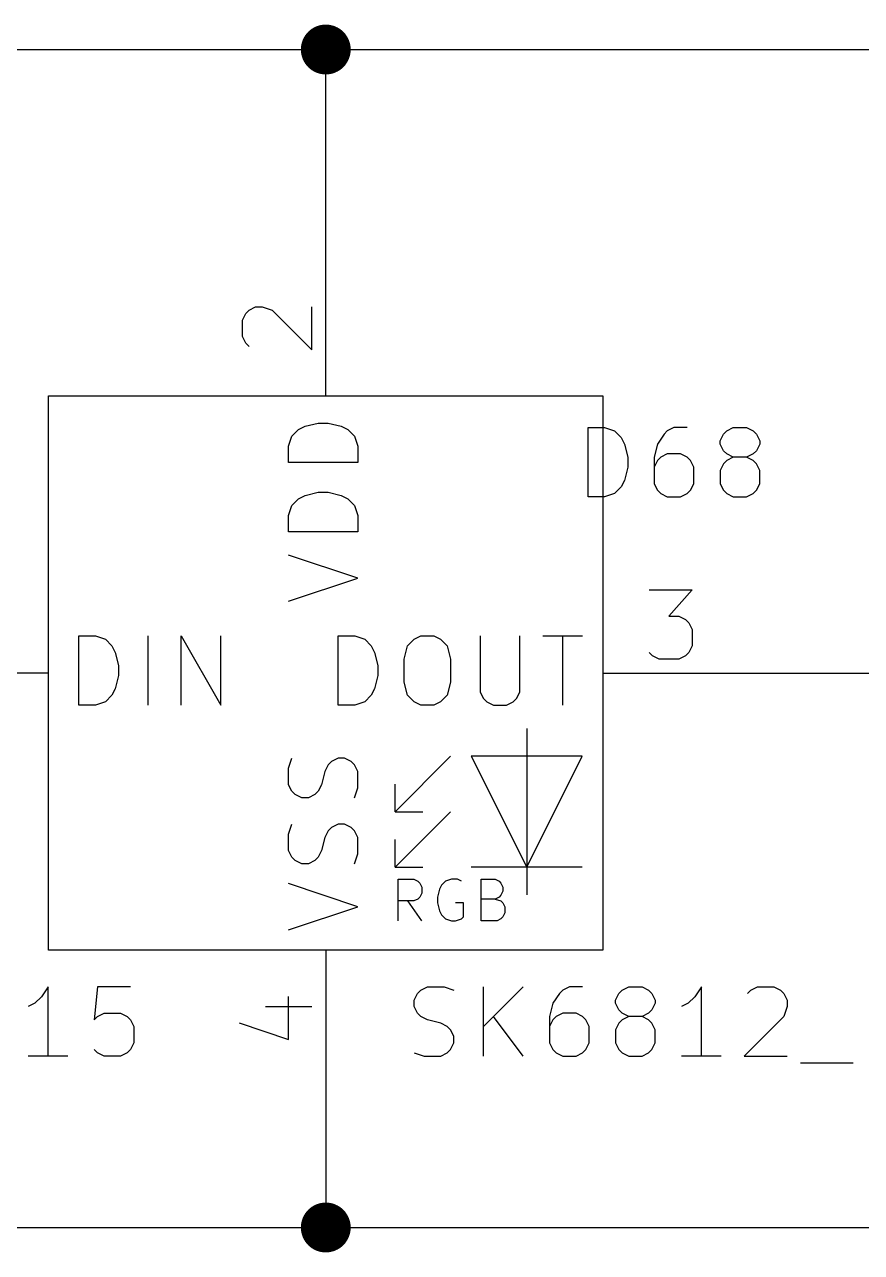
# Model space of a CAD drawing. Extents: x 0.4 to 11.3, y -7.9 to -0.4.
# Drawn here: x 6.733 to 7.337, y -2.468 to -1.582 of the extents above; entities that cross this region are included whole.
import ezdxf

# ---------------------------------------------------------------- set-up
doc = ezdxf.new("R2010")
doc.units = 0
doc.header["$MEASUREMENT"] = 0
for name, color, linetype in [('CYAN2', 4, 'CONTINUOUS'), ('GREEN3', 91, 'CONTINUOUS'), ('LYELLOW', 51, 'CONTINUOUS'), ('RED2', 1, 'CONTINUOUS'), ('RED3', 11, 'CONTINUOUS')]:
    doc.layers.add(name, color=color, linetype=linetype)

msp = doc.modelspace()

# ---------------------------------------------------------------- linework, layer by layer
at = {"layer": 'CYAN2', "linetype": 'CONTINUOUS'}
for p, q in [((6.92551, -1.87905), (6.93028, -1.87428)), ((6.92551, -1.87905), (6.93028, -1.87428)), ((6.93028, -1.87428), (6.93504, -1.8719)), ((6.93028, -1.87428), (6.93504, -1.8719)), ((6.93504, -1.8719), (6.94456, -1.86952)), ((6.93504, -1.8719), (6.94456, -1.86952)), ((6.94456, -1.86952), (6.9517, -1.86952)), ((6.94456, -1.86952), (6.9517, -1.86952)), ((6.9517, -1.86952), (6.96122, -1.8719)), ((6.9517, -1.86952), (6.96122, -1.8719)), ((6.96122, -1.8719), (6.96599, -1.87428)), ((6.96122, -1.8719), (6.96599, -1.87428)), ((6.96599, -1.87428), (6.97075, -1.87905)), ((6.96599, -1.87428), (6.97075, -1.87905)), ((7.13928, -1.9228), (7.13928, -1.8728)), ((7.13928, -1.8728), (7.15119, -1.8728)), ((7.13928, -1.9228), (7.13928, -1.8728)), ((7.13928, -1.8728), (7.15119, -1.8728)), ((7.15119, -1.8728), (7.15833, -1.87519)), ((7.15119, -1.8728), (7.15833, -1.87519)), ((7.15833, -1.87519), (7.16309, -1.87995)), ((7.15833, -1.87519), (7.16309, -1.87995)), ((7.19405, -1.87757), (7.18928, -1.88471)), ((7.19405, -1.87757), (7.18928, -1.88471)), ((7.19643, -1.87519), (7.19405, -1.87757)), ((7.19643, -1.87519), (7.19405, -1.87757)), ((7.20119, -1.8728), (7.19643, -1.87519)), ((7.20119, -1.8728), (7.19643, -1.87519)), ((7.21071, -1.8728), (7.20119, -1.8728)), ((7.21071, -1.8728), (7.20119, -1.8728)), ((7.23452, -1.88233), (7.2369, -1.87757)), ((7.23452, -1.88233), (7.2369, -1.87757)), ((7.2369, -1.87757), (7.23928, -1.87519)), ((7.2369, -1.87757), (7.23928, -1.87519)), ((7.23928, -1.87519), (7.24405, -1.8728)), ((7.23928, -1.87519), (7.24405, -1.8728)), ((7.24405, -1.8728), (7.25357, -1.8728)), ((7.24405, -1.8728), (7.25357, -1.8728)), ((7.25357, -1.8728), (7.25833, -1.87519)), ((7.25357, -1.8728), (7.25833, -1.87519)), ((7.25833, -1.87519), (7.26071, -1.87757)), ((7.25833, -1.87519), (7.26071, -1.87757)), ((7.26071, -1.87757), (7.26309, -1.88233)), ((7.26071, -1.87757), (7.26309, -1.88233)), ((6.92313, -1.88619), (6.92551, -1.87905)), ((6.92313, -1.88619), (6.92551, -1.87905)), ((6.92313, -1.89809), (6.92313, -1.88619)), ((6.92313, -1.89809), (6.92313, -1.88619)), ((6.97075, -1.87905), (6.97313, -1.88619)), ((6.97075, -1.87905), (6.97313, -1.88619)), ((6.97313, -1.88619), (6.97313, -1.89809)), ((6.97313, -1.88619), (6.97313, -1.89809)), ((7.16309, -1.87995), (7.16548, -1.88471)), ((7.16309, -1.87995), (7.16548, -1.88471)), ((7.16548, -1.88471), (7.16785, -1.89423)), ((7.16548, -1.88471), (7.16785, -1.89423)), ((7.18928, -1.88471), (7.18691, -1.89423)), ((7.18928, -1.88471), (7.18691, -1.89423)), ((7.23452, -1.88471), (7.23452, -1.88233)), ((7.23452, -1.88471), (7.23452, -1.88233)), ((7.2369, -1.88947), (7.23452, -1.88471)), ((7.2369, -1.88947), (7.23452, -1.88471)), ((7.26309, -1.88471), (7.26071, -1.88947)), ((7.26309, -1.88471), (7.26071, -1.88947)), ((7.26309, -1.88233), (7.26309, -1.88471)), ((7.26309, -1.88233), (7.26309, -1.88471)), ((7.16785, -1.89423), (7.16785, -1.90137)), ((7.16785, -1.89423), (7.16785, -1.90137)), ((7.18691, -1.89423), (7.18691, -1.91328)), ((7.18691, -1.89423), (7.18691, -1.91328)), ((7.19167, -1.89423), (7.18928, -1.89661)), ((7.19167, -1.89423), (7.18928, -1.89661)), ((7.19643, -1.89185), (7.19167, -1.89423)), ((7.19643, -1.89185), (7.19167, -1.89423)), ((7.20595, -1.89185), (7.19643, -1.89185)), ((7.20595, -1.89185), (7.19643, -1.89185)), ((7.21071, -1.89423), (7.20595, -1.89185)), ((7.21071, -1.89423), (7.20595, -1.89185)), ((7.21309, -1.89661), (7.21071, -1.89423)), ((7.21309, -1.89661), (7.21071, -1.89423)), ((7.23928, -1.89185), (7.2369, -1.88947)), ((7.23928, -1.89185), (7.2369, -1.88947)), ((7.24405, -1.89423), (7.23928, -1.89185)), ((7.24405, -1.89423), (7.23928, -1.89185)), ((7.24405, -1.89423), (7.23928, -1.89661)), ((7.24405, -1.89423), (7.23928, -1.89661)), ((7.25357, -1.89423), (7.24405, -1.89423)), ((7.25357, -1.89423), (7.24405, -1.89423)), ((7.25833, -1.89185), (7.25357, -1.89423)), ((7.25833, -1.89185), (7.25357, -1.89423)), ((7.25833, -1.89661), (7.25357, -1.89423)), ((7.25833, -1.89661), (7.25357, -1.89423)), ((7.26071, -1.88947), (7.25833, -1.89185)), ((7.26071, -1.88947), (7.25833, -1.89185)), ((6.97313, -1.89809), (6.92313, -1.89809)), ((6.97313, -1.89809), (6.92313, -1.89809)), ((7.16785, -1.90137), (7.16548, -1.9109)), ((7.16785, -1.90137), (7.16548, -1.9109)), ((7.18928, -1.89661), (7.18691, -1.90137)), ((7.18928, -1.89661), (7.18691, -1.90137)), ((7.21548, -1.90137), (7.21309, -1.89661)), ((7.21548, -1.90137), (7.21309, -1.89661)), ((7.21548, -1.91328), (7.21548, -1.90137)), ((7.21548, -1.91328), (7.21548, -1.90137)), ((7.2369, -1.899), (7.23452, -1.90376)), ((7.2369, -1.899), (7.23452, -1.90376)), ((7.23452, -1.90376), (7.23452, -1.91328)), ((7.23452, -1.90376), (7.23452, -1.91328)), ((7.23928, -1.89661), (7.2369, -1.899)), ((7.23928, -1.89661), (7.2369, -1.899)), ((7.26071, -1.899), (7.25833, -1.89661)), ((7.26071, -1.899), (7.25833, -1.89661)), ((7.26309, -1.90376), (7.26071, -1.899)), ((7.26309, -1.90376), (7.26071, -1.899)), ((7.26309, -1.91328), (7.26309, -1.90376)), ((7.26309, -1.91328), (7.26309, -1.90376)), ((7.16548, -1.9109), (7.16309, -1.91566)), ((7.16548, -1.9109), (7.16309, -1.91566)), ((7.18691, -1.91328), (7.18928, -1.91804)), ((7.18691, -1.91328), (7.18928, -1.91804)), ((7.21309, -1.91804), (7.21548, -1.91328)), ((7.21309, -1.91804), (7.21548, -1.91328)), ((7.23452, -1.91328), (7.2369, -1.91804)), ((7.23452, -1.91328), (7.2369, -1.91804)), ((7.26071, -1.91804), (7.26309, -1.91328)), ((7.26071, -1.91804), (7.26309, -1.91328)), ((6.93028, -1.92428), (6.93504, -1.9219)), ((6.93028, -1.92428), (6.93504, -1.9219)), ((6.93504, -1.9219), (6.94456, -1.91952)), ((6.93504, -1.9219), (6.94456, -1.91952)), ((6.94456, -1.91952), (6.9517, -1.91952)), ((6.94456, -1.91952), (6.9517, -1.91952)), ((6.9517, -1.91952), (6.96122, -1.9219)), ((6.9517, -1.91952), (6.96122, -1.9219)), ((6.96122, -1.9219), (6.96599, -1.92428)), ((6.96122, -1.9219), (6.96599, -1.92428)), ((7.15833, -1.92043), (7.15119, -1.9228)), ((7.15833, -1.92043), (7.15119, -1.9228)), ((7.16309, -1.91566), (7.15833, -1.92043)), ((7.16309, -1.91566), (7.15833, -1.92043)), ((7.18928, -1.91804), (7.19167, -1.92043)), ((7.18928, -1.91804), (7.19167, -1.92043)), ((7.19167, -1.92043), (7.19643, -1.9228)), ((7.19167, -1.92043), (7.19643, -1.9228)), ((7.20595, -1.9228), (7.21071, -1.92043)), ((7.20595, -1.9228), (7.21071, -1.92043)), ((7.21071, -1.92043), (7.21309, -1.91804)), ((7.21071, -1.92043), (7.21309, -1.91804)), ((7.2369, -1.91804), (7.23928, -1.92043)), ((7.2369, -1.91804), (7.23928, -1.92043)), ((7.23928, -1.92043), (7.24405, -1.9228)), ((7.23928, -1.92043), (7.24405, -1.9228)), ((7.25357, -1.9228), (7.25833, -1.92043)), ((7.25357, -1.9228), (7.25833, -1.92043)), ((7.25833, -1.92043), (7.26071, -1.91804)), ((7.25833, -1.92043), (7.26071, -1.91804)), ((6.92313, -1.93619), (6.92551, -1.92905)), ((6.92313, -1.93619), (6.92551, -1.92905)), ((6.92551, -1.92905), (6.93028, -1.92428)), ((6.92551, -1.92905), (6.93028, -1.92428)), ((6.96599, -1.92428), (6.97075, -1.92905)), ((6.96599, -1.92428), (6.97075, -1.92905)), ((6.97075, -1.92905), (6.97313, -1.93619)), ((6.97075, -1.92905), (6.97313, -1.93619)), ((7.15119, -1.9228), (7.13928, -1.9228)), ((7.15119, -1.9228), (7.13928, -1.9228)), ((7.19643, -1.9228), (7.20595, -1.9228)), ((7.19643, -1.9228), (7.20595, -1.9228)), ((7.24405, -1.9228), (7.25357, -1.9228)), ((7.24405, -1.9228), (7.25357, -1.9228)), ((6.92313, -1.94809), (6.92313, -1.93619)), ((6.92313, -1.94809), (6.92313, -1.93619)), ((6.97313, -1.93619), (6.97313, -1.94809)), ((6.97313, -1.93619), (6.97313, -1.94809)), ((6.97313, -1.94809), (6.92313, -1.94809)), ((6.97313, -1.94809), (6.92313, -1.94809)), ((6.97313, -1.98143), (6.92313, -1.96476)), ((6.97313, -1.98143), (6.92313, -1.96476)), ((6.92313, -1.99809), (6.97313, -1.98143)), ((6.92313, -1.99809), (6.97313, -1.98143)), ((6.7719, -2.07313), (6.7719, -2.02313)), ((6.7719, -2.02313), (6.78381, -2.02313)), ((6.7719, -2.07313), (6.7719, -2.02313)), ((6.7719, -2.02313), (6.78381, -2.02313)), ((6.78381, -2.02313), (6.79095, -2.02551)), ((6.78381, -2.02313), (6.79095, -2.02551)), ((6.79095, -2.02551), (6.79571, -2.03028)), ((6.79095, -2.02551), (6.79571, -2.03028)), ((6.8219, -2.07313), (6.8219, -2.02313)), ((6.8219, -2.07313), (6.8219, -2.02313)), ((6.84571, -2.07313), (6.84571, -2.02313)), ((6.84571, -2.02313), (6.87428, -2.07313)), ((6.84571, -2.07313), (6.84571, -2.02313)), ((6.84571, -2.02313), (6.87428, -2.07313)), ((6.87428, -2.07313), (6.87428, -2.02313)), ((6.87428, -2.07313), (6.87428, -2.02313)), ((6.95904, -2.07313), (6.95904, -2.02313)), ((6.95904, -2.02313), (6.97095, -2.02313)), ((6.95904, -2.07313), (6.95904, -2.02313)), ((6.95904, -2.02313), (6.97095, -2.02313)), ((6.97095, -2.02313), (6.97809, -2.02551)), ((6.97095, -2.02313), (6.97809, -2.02551)), ((6.97809, -2.02551), (6.98285, -2.03028)), ((6.97809, -2.02551), (6.98285, -2.03028)), ((7.00904, -2.03028), (7.01381, -2.02551)), ((7.00904, -2.03028), (7.01381, -2.02551)), ((7.01381, -2.02551), (7.01857, -2.02313)), ((7.01381, -2.02551), (7.01857, -2.02313)), ((7.01857, -2.02313), (7.02809, -2.02313)), ((7.01857, -2.02313), (7.02809, -2.02313)), ((7.02809, -2.02313), (7.03285, -2.02551)), ((7.02809, -2.02313), (7.03285, -2.02551)), ((7.03285, -2.02551), (7.03761, -2.03028)), ((7.03285, -2.02551), (7.03761, -2.03028)), ((7.06143, -2.02313), (7.06143, -2.06361)), ((7.06143, -2.02313), (7.06143, -2.06361)), ((7.09, -2.06361), (7.09, -2.02313)), ((7.09, -2.06361), (7.09, -2.02313)), ((7.10667, -2.02313), (7.13524, -2.02313)), ((7.10667, -2.02313), (7.13524, -2.02313)), ((7.12095, -2.07313), (7.12095, -2.02313)), ((7.12095, -2.07313), (7.12095, -2.02313)), ((6.79571, -2.03028), (6.79809, -2.03504)), ((6.79571, -2.03028), (6.79809, -2.03504)), ((6.79809, -2.03504), (6.80047, -2.04456)), ((6.79809, -2.03504), (6.80047, -2.04456)), ((6.98285, -2.03028), (6.98524, -2.03504)), ((6.98285, -2.03028), (6.98524, -2.03504)), ((6.98524, -2.03504), (6.98761, -2.04456)), ((6.98524, -2.03504), (6.98761, -2.04456)), ((7.00667, -2.0398), (7.00904, -2.03028)), ((7.00667, -2.0398), (7.00904, -2.03028)), ((7.03761, -2.03028), (7.04, -2.0398)), ((7.03761, -2.03028), (7.04, -2.0398)), ((6.80047, -2.04456), (6.80047, -2.0517)), ((6.80047, -2.04456), (6.80047, -2.0517)), ((6.98761, -2.04456), (6.98761, -2.0517)), ((6.98761, -2.04456), (6.98761, -2.0517)), ((7.00667, -2.05646), (7.00667, -2.0398)), ((7.00667, -2.05646), (7.00667, -2.0398)), ((7.04, -2.0398), (7.04, -2.05646)), ((7.04, -2.0398), (7.04, -2.05646)), ((6.80047, -2.0517), (6.79809, -2.06122)), ((6.80047, -2.0517), (6.79809, -2.06122)), ((6.98761, -2.0517), (6.98524, -2.06122)), ((6.98761, -2.0517), (6.98524, -2.06122)), ((6.79809, -2.06122), (6.79571, -2.06599)), ((6.79809, -2.06122), (6.79571, -2.06599)), ((6.98524, -2.06122), (6.98285, -2.06599)), ((6.98524, -2.06122), (6.98285, -2.06599)), ((7.00904, -2.06599), (7.00667, -2.05646)), ((7.00904, -2.06599), (7.00667, -2.05646)), ((7.04, -2.05646), (7.03761, -2.06599)), ((7.04, -2.05646), (7.03761, -2.06599)), ((7.06143, -2.06361), (7.06381, -2.06837)), ((7.06143, -2.06361), (7.06381, -2.06837)), ((7.08762, -2.06837), (7.09, -2.06361)), ((7.08762, -2.06837), (7.09, -2.06361)), ((6.78381, -2.07313), (6.7719, -2.07313)), ((6.78381, -2.07313), (6.7719, -2.07313)), ((6.79095, -2.07075), (6.78381, -2.07313)), ((6.79095, -2.07075), (6.78381, -2.07313)), ((6.79571, -2.06599), (6.79095, -2.07075)), ((6.79571, -2.06599), (6.79095, -2.07075)), ((6.97095, -2.07313), (6.95904, -2.07313)), ((6.97095, -2.07313), (6.95904, -2.07313)), ((6.97809, -2.07075), (6.97095, -2.07313)), ((6.97809, -2.07075), (6.97095, -2.07313)), ((6.98285, -2.06599), (6.97809, -2.07075)), ((6.98285, -2.06599), (6.97809, -2.07075)), ((7.01381, -2.07075), (7.00904, -2.06599)), ((7.01381, -2.07075), (7.00904, -2.06599)), ((7.01857, -2.07313), (7.01381, -2.07075)), ((7.01857, -2.07313), (7.01381, -2.07075)), ((7.02809, -2.07313), (7.01857, -2.07313)), ((7.02809, -2.07313), (7.01857, -2.07313)), ((7.03285, -2.07075), (7.02809, -2.07313)), ((7.03285, -2.07075), (7.02809, -2.07313)), ((7.03761, -2.06599), (7.03285, -2.07075)), ((7.03761, -2.06599), (7.03285, -2.07075)), ((7.06381, -2.06837), (7.06619, -2.07075)), ((7.06381, -2.06837), (7.06619, -2.07075)), ((7.06619, -2.07075), (7.07095, -2.07313)), ((7.06619, -2.07075), (7.07095, -2.07313)), ((7.07095, -2.07313), (7.08047, -2.07313)), ((7.07095, -2.07313), (7.08047, -2.07313)), ((7.08047, -2.07313), (7.08524, -2.07075)), ((7.08047, -2.07313), (7.08524, -2.07075)), ((7.08524, -2.07075), (7.08762, -2.06837)), ((7.08524, -2.07075), (7.08762, -2.06837)), ((6.92313, -2.11857), (6.92551, -2.11143)), ((6.92313, -2.11857), (6.92551, -2.11143)), ((6.9517, -2.11619), (6.94932, -2.12095)), ((6.9517, -2.11619), (6.94932, -2.12095)), ((6.95408, -2.11381), (6.9517, -2.11619)), ((6.95408, -2.11381), (6.9517, -2.11619)), ((6.95885, -2.11143), (6.95408, -2.11381)), ((6.95885, -2.11143), (6.95408, -2.11381)), ((6.96361, -2.11143), (6.95885, -2.11143)), ((6.96361, -2.11143), (6.95885, -2.11143)), ((6.96837, -2.11381), (6.96361, -2.11143)), ((6.96837, -2.11381), (6.96361, -2.11143)), ((6.97075, -2.11619), (6.96837, -2.11381)), ((6.97075, -2.11619), (6.96837, -2.11381)), ((6.97313, -2.12095), (6.97075, -2.11619)), ((6.97313, -2.12095), (6.97075, -2.11619)), ((6.92313, -2.13047), (6.92313, -2.11857)), ((6.92313, -2.13047), (6.92313, -2.11857)), ((6.94932, -2.12095), (6.94694, -2.13047)), ((6.94932, -2.12095), (6.94694, -2.13047)), ((6.97313, -2.13285), (6.97313, -2.12095)), ((6.97313, -2.13285), (6.97313, -2.12095)), ((6.92551, -2.13524), (6.92313, -2.13047)), ((6.92551, -2.13524), (6.92313, -2.13047)), ((6.92789, -2.13762), (6.92551, -2.13524)), ((6.92789, -2.13762), (6.92551, -2.13524)), ((6.94456, -2.13524), (6.94218, -2.13762)), ((6.94456, -2.13524), (6.94218, -2.13762)), ((6.94694, -2.13047), (6.94456, -2.13524)), ((6.94694, -2.13047), (6.94456, -2.13524)), ((6.97075, -2.14), (6.97313, -2.13285)), ((6.97075, -2.14), (6.97313, -2.13285)), ((6.93265, -2.14), (6.92789, -2.13762)), ((6.93265, -2.14), (6.92789, -2.13762)), ((6.93742, -2.14), (6.93265, -2.14)), ((6.93742, -2.14), (6.93265, -2.14)), ((6.94218, -2.13762), (6.93742, -2.14)), ((6.94218, -2.13762), (6.93742, -2.14)), ((6.92313, -2.16619), (6.92551, -2.15904)), ((6.92313, -2.16619), (6.92551, -2.15904)), ((6.95408, -2.16143), (6.9517, -2.16381)), ((6.95408, -2.16143), (6.9517, -2.16381)), ((6.95885, -2.15904), (6.95408, -2.16143)), ((6.95885, -2.15904), (6.95408, -2.16143)), ((6.96361, -2.15904), (6.95885, -2.15904)), ((6.96361, -2.15904), (6.95885, -2.15904)), ((6.96837, -2.16143), (6.96361, -2.15904)), ((6.96837, -2.16143), (6.96361, -2.15904)), ((6.97075, -2.16381), (6.96837, -2.16143)), ((6.97075, -2.16381), (6.96837, -2.16143)), ((6.92313, -2.17809), (6.92313, -2.16619)), ((6.92313, -2.17809), (6.92313, -2.16619)), ((6.94932, -2.16857), (6.94694, -2.17809)), ((6.94932, -2.16857), (6.94694, -2.17809)), ((6.9517, -2.16381), (6.94932, -2.16857)), ((6.9517, -2.16381), (6.94932, -2.16857)), ((6.97313, -2.16857), (6.97075, -2.16381)), ((6.97313, -2.16857), (6.97075, -2.16381)), ((6.97313, -2.18047), (6.97313, -2.16857)), ((6.97313, -2.18047), (6.97313, -2.16857)), ((6.92551, -2.18285), (6.92313, -2.17809)), ((6.92551, -2.18285), (6.92313, -2.17809)), ((6.94694, -2.17809), (6.94456, -2.18285)), ((6.94694, -2.17809), (6.94456, -2.18285)), ((6.92789, -2.18524), (6.92551, -2.18285)), ((6.92789, -2.18524), (6.92551, -2.18285)), ((6.93265, -2.18761), (6.92789, -2.18524)), ((6.93265, -2.18761), (6.92789, -2.18524)), ((6.93742, -2.18761), (6.93265, -2.18761)), ((6.93742, -2.18761), (6.93265, -2.18761)), ((6.94218, -2.18524), (6.93742, -2.18761)), ((6.94218, -2.18524), (6.93742, -2.18761)), ((6.94456, -2.18285), (6.94218, -2.18524)), ((6.94456, -2.18285), (6.94218, -2.18524)), ((6.97075, -2.18761), (6.97313, -2.18047)), ((6.97075, -2.18761), (6.97313, -2.18047)), ((6.97313, -2.21857), (6.92313, -2.2019)), ((6.97313, -2.21857), (6.92313, -2.2019)), ((6.92313, -2.23524), (6.97313, -2.21857)), ((6.92313, -2.23524), (6.97313, -2.21857)), ((6.74961, -2.27633), (6.74485, -2.28348)), ((6.74961, -2.27633), (6.74485, -2.28348)), ((6.74961, -2.32633), (6.74961, -2.27633)), ((6.74961, -2.32633), (6.74961, -2.27633)), ((6.78532, -2.27633), (6.78294, -2.30015)), ((6.78532, -2.27633), (6.78294, -2.30015)), ((6.80913, -2.27633), (6.78532, -2.27633)), ((6.80913, -2.27633), (6.78532, -2.27633)), ((7.01866, -2.27872), (7.02343, -2.27633)), ((7.01866, -2.27872), (7.02343, -2.27633)), ((7.02343, -2.27633), (7.03533, -2.27633)), ((7.02343, -2.27633), (7.03533, -2.27633)), ((7.03533, -2.27633), (7.04247, -2.27872)), ((7.03533, -2.27633), (7.04247, -2.27872)), ((7.0639, -2.32633), (7.0639, -2.27633)), ((7.09247, -2.27633), (7.0639, -2.30491)), ((7.0639, -2.32633), (7.0639, -2.27633)), ((7.09247, -2.27633), (7.0639, -2.30491)), ((7.1258, -2.27633), (7.12104, -2.27872)), ((7.1258, -2.27633), (7.12104, -2.27872)), ((7.13533, -2.27633), (7.1258, -2.27633)), ((7.13533, -2.27633), (7.1258, -2.27633)), ((7.1639, -2.27872), (7.16866, -2.27633)), ((7.1639, -2.27872), (7.16866, -2.27633)), ((7.16866, -2.27633), (7.17819, -2.27633)), ((7.16866, -2.27633), (7.17819, -2.27633)), ((7.17819, -2.27633), (7.18294, -2.27872)), ((7.17819, -2.27633), (7.18294, -2.27872)), ((7.22104, -2.27633), (7.21628, -2.28348)), ((7.22104, -2.27633), (7.21628, -2.28348)), ((7.22104, -2.32633), (7.22104, -2.27633)), ((7.22104, -2.32633), (7.22104, -2.27633)), ((7.25675, -2.27872), (7.26152, -2.27633)), ((7.25675, -2.27872), (7.26152, -2.27633)), ((7.26152, -2.27633), (7.27342, -2.27633)), ((7.26152, -2.27633), (7.27342, -2.27633)), ((7.27342, -2.27633), (7.27818, -2.27872)), ((7.27342, -2.27633), (7.27818, -2.27872)), ((6.74485, -2.28348), (6.74008, -2.28824)), ((6.74485, -2.28348), (6.74008, -2.28824)), ((7.0139, -2.28586), (7.01628, -2.2811)), ((7.0139, -2.28586), (7.01628, -2.2811)), ((7.0139, -2.29062), (7.0139, -2.28586)), ((7.0139, -2.29062), (7.0139, -2.28586)), ((7.01628, -2.2811), (7.01866, -2.27872)), ((7.01628, -2.2811), (7.01866, -2.27872)), ((7.11866, -2.2811), (7.1139, -2.28824)), ((7.11866, -2.2811), (7.1139, -2.28824)), ((7.12104, -2.27872), (7.11866, -2.2811)), ((7.12104, -2.27872), (7.11866, -2.2811)), ((7.15914, -2.28586), (7.16152, -2.2811)), ((7.15914, -2.28586), (7.16152, -2.2811)), ((7.15914, -2.28824), (7.15914, -2.28586)), ((7.15914, -2.28824), (7.15914, -2.28586)), ((7.16152, -2.2811), (7.1639, -2.27872)), ((7.16152, -2.2811), (7.1639, -2.27872)), ((7.18294, -2.27872), (7.18533, -2.2811)), ((7.18294, -2.27872), (7.18533, -2.2811)), ((7.18533, -2.2811), (7.18771, -2.28586)), ((7.18533, -2.2811), (7.18771, -2.28586)), ((7.18771, -2.28586), (7.18771, -2.28824)), ((7.18771, -2.28586), (7.18771, -2.28824)), ((7.21628, -2.28348), (7.21152, -2.28824)), ((7.21628, -2.28348), (7.21152, -2.28824)), ((7.25437, -2.2811), (7.25675, -2.27872)), ((7.25437, -2.2811), (7.25675, -2.27872)), ((7.27818, -2.27872), (7.28056, -2.2811)), ((7.27818, -2.27872), (7.28056, -2.2811)), ((7.28056, -2.2811), (7.28294, -2.28586)), ((7.28056, -2.2811), (7.28294, -2.28586)), ((7.28294, -2.28586), (7.28294, -2.29062)), ((7.28294, -2.28586), (7.28294, -2.29062)), ((6.74008, -2.28824), (6.73532, -2.29062)), ((6.74008, -2.28824), (6.73532, -2.29062)), ((7.01628, -2.29538), (7.0139, -2.29062)), ((7.01628, -2.29538), (7.0139, -2.29062)), ((7.1139, -2.28824), (7.11152, -2.29776)), ((7.1139, -2.28824), (7.11152, -2.29776)), ((7.16152, -2.293), (7.15914, -2.28824)), ((7.16152, -2.293), (7.15914, -2.28824)), ((7.1639, -2.29538), (7.16152, -2.293)), ((7.1639, -2.29538), (7.16152, -2.293)), ((7.18533, -2.293), (7.18294, -2.29538)), ((7.18533, -2.293), (7.18294, -2.29538)), ((7.18771, -2.28824), (7.18533, -2.293)), ((7.18771, -2.28824), (7.18533, -2.293)), ((7.21152, -2.28824), (7.20676, -2.29062)), ((7.21152, -2.28824), (7.20676, -2.29062)), ((7.28294, -2.29062), (7.28056, -2.29776)), ((7.28294, -2.29062), (7.28056, -2.29776)), ((6.78294, -2.30015), (6.78532, -2.29776)), ((6.78294, -2.30015), (6.78532, -2.29776)), ((6.78532, -2.29776), (6.79008, -2.29538)), ((6.78532, -2.29776), (6.79008, -2.29538)), ((6.79008, -2.29538), (6.80199, -2.29538)), ((6.79008, -2.29538), (6.80199, -2.29538)), ((6.80199, -2.29538), (6.80675, -2.29776)), ((6.80199, -2.29538), (6.80675, -2.29776)), ((6.80675, -2.29776), (6.80913, -2.30015)), ((6.80675, -2.29776), (6.80913, -2.30015)), ((6.80913, -2.30015), (6.81151, -2.30491)), ((6.80913, -2.30015), (6.81151, -2.30491)), ((7.01866, -2.29776), (7.01628, -2.29538)), ((7.01866, -2.29776), (7.01628, -2.29538)), ((7.02343, -2.30015), (7.01866, -2.29776)), ((7.02343, -2.30015), (7.01866, -2.29776)), ((7.03295, -2.30253), (7.02343, -2.30015)), ((7.03295, -2.30253), (7.02343, -2.30015)), ((7.03771, -2.30491), (7.03295, -2.30253)), ((7.03771, -2.30491), (7.03295, -2.30253)), ((7.09247, -2.32633), (7.07104, -2.29776)), ((7.09247, -2.32633), (7.07104, -2.29776)), ((7.11152, -2.29776), (7.11152, -2.31681)), ((7.11152, -2.29776), (7.11152, -2.31681)), ((7.1139, -2.30015), (7.11152, -2.30491)), ((7.1139, -2.30015), (7.11152, -2.30491)), ((7.11628, -2.29776), (7.1139, -2.30015)), ((7.11628, -2.29776), (7.1139, -2.30015)), ((7.12104, -2.29538), (7.11628, -2.29776)), ((7.12104, -2.29538), (7.11628, -2.29776)), ((7.13057, -2.29538), (7.12104, -2.29538)), ((7.13057, -2.29538), (7.12104, -2.29538)), ((7.13533, -2.29776), (7.13057, -2.29538)), ((7.13533, -2.29776), (7.13057, -2.29538)), ((7.13771, -2.30015), (7.13533, -2.29776)), ((7.13771, -2.30015), (7.13533, -2.29776)), ((7.14009, -2.30491), (7.13771, -2.30015)), ((7.14009, -2.30491), (7.13771, -2.30015)), ((7.16152, -2.30253), (7.15914, -2.30729)), ((7.16152, -2.30253), (7.15914, -2.30729)), ((7.1639, -2.30015), (7.16152, -2.30253)), ((7.1639, -2.30015), (7.16152, -2.30253)), ((7.16866, -2.29776), (7.1639, -2.29538)), ((7.16866, -2.29776), (7.1639, -2.29538)), ((7.16866, -2.29776), (7.1639, -2.30015)), ((7.16866, -2.29776), (7.1639, -2.30015)), ((7.17819, -2.29776), (7.16866, -2.29776)), ((7.17819, -2.29776), (7.16866, -2.29776)), ((7.18294, -2.29538), (7.17819, -2.29776)), ((7.18294, -2.29538), (7.17819, -2.29776)), ((7.18294, -2.30015), (7.17819, -2.29776)), ((7.18294, -2.30015), (7.17819, -2.29776)), ((7.18533, -2.30253), (7.18294, -2.30015)), ((7.18533, -2.30253), (7.18294, -2.30015)), ((7.18771, -2.30729), (7.18533, -2.30253)), ((7.18771, -2.30729), (7.18533, -2.30253)), ((7.28056, -2.29776), (7.25199, -2.32633)), ((7.28056, -2.29776), (7.25199, -2.32633)), ((6.81151, -2.30491), (6.81151, -2.31681)), ((6.81151, -2.30491), (6.81151, -2.31681)), ((7.04009, -2.30729), (7.03771, -2.30491)), ((7.04009, -2.30729), (7.03771, -2.30491)), ((7.04247, -2.31205), (7.04009, -2.30729)), ((7.04247, -2.31205), (7.04009, -2.30729)), ((7.04247, -2.31681), (7.04247, -2.31205)), ((7.04247, -2.31681), (7.04247, -2.31205)), ((7.14009, -2.31681), (7.14009, -2.30491)), ((7.14009, -2.31681), (7.14009, -2.30491)), ((7.15914, -2.30729), (7.15914, -2.31681)), ((7.15914, -2.30729), (7.15914, -2.31681)), ((7.18771, -2.31681), (7.18771, -2.30729)), ((7.18771, -2.31681), (7.18771, -2.30729)), ((6.81151, -2.31681), (6.80913, -2.32157)), ((6.81151, -2.31681), (6.80913, -2.32157)), ((7.04009, -2.32157), (7.04247, -2.31681)), ((7.04009, -2.32157), (7.04247, -2.31681)), ((7.11152, -2.31681), (7.1139, -2.32157)), ((7.11152, -2.31681), (7.1139, -2.32157)), ((7.13771, -2.32157), (7.14009, -2.31681)), ((7.13771, -2.32157), (7.14009, -2.31681)), ((7.15914, -2.31681), (7.16152, -2.32157)), ((7.15914, -2.31681), (7.16152, -2.32157)), ((7.18533, -2.32157), (7.18771, -2.31681)), ((7.18533, -2.32157), (7.18771, -2.31681)), ((6.76389, -2.32633), (6.73532, -2.32633)), ((6.76389, -2.32633), (6.73532, -2.32633)), ((6.78532, -2.32396), (6.78294, -2.32157)), ((6.78532, -2.32396), (6.78294, -2.32157)), ((6.79008, -2.32633), (6.78532, -2.32396)), ((6.79008, -2.32633), (6.78532, -2.32396)), ((6.80199, -2.32633), (6.79008, -2.32633)), ((6.80199, -2.32633), (6.79008, -2.32633)), ((6.80675, -2.32396), (6.80199, -2.32633)), ((6.80675, -2.32396), (6.80199, -2.32633)), ((6.80913, -2.32157), (6.80675, -2.32396)), ((6.80913, -2.32157), (6.80675, -2.32396)), ((7.0139, -2.32396), (7.02104, -2.32633)), ((7.0139, -2.32396), (7.02104, -2.32633)), ((7.02104, -2.32633), (7.03295, -2.32633)), ((7.02104, -2.32633), (7.03295, -2.32633)), ((7.03295, -2.32633), (7.03771, -2.32396)), ((7.03295, -2.32633), (7.03771, -2.32396)), ((7.03771, -2.32396), (7.04009, -2.32157)), ((7.03771, -2.32396), (7.04009, -2.32157)), ((7.1139, -2.32157), (7.11628, -2.32396)), ((7.1139, -2.32157), (7.11628, -2.32396)), ((7.11628, -2.32396), (7.12104, -2.32633)), ((7.11628, -2.32396), (7.12104, -2.32633)), ((7.12104, -2.32633), (7.13057, -2.32633)), ((7.12104, -2.32633), (7.13057, -2.32633)), ((7.13057, -2.32633), (7.13533, -2.32396)), ((7.13057, -2.32633), (7.13533, -2.32396)), ((7.13533, -2.32396), (7.13771, -2.32157)), ((7.13533, -2.32396), (7.13771, -2.32157)), ((7.16152, -2.32157), (7.1639, -2.32396)), ((7.16152, -2.32157), (7.1639, -2.32396)), ((7.1639, -2.32396), (7.16866, -2.32633)), ((7.1639, -2.32396), (7.16866, -2.32633)), ((7.16866, -2.32633), (7.17819, -2.32633)), ((7.16866, -2.32633), (7.17819, -2.32633)), ((7.17819, -2.32633), (7.18294, -2.32396)), ((7.17819, -2.32633), (7.18294, -2.32396)), ((7.18294, -2.32396), (7.18533, -2.32157)), ((7.18294, -2.32396), (7.18533, -2.32157)), ((7.23533, -2.32633), (7.20676, -2.32633)), ((7.23533, -2.32633), (7.20676, -2.32633)), ((7.25199, -2.32633), (7.28294, -2.32633)), ((7.25199, -2.32633), (7.28294, -2.32633)), ((7.29247, -2.3311), (7.33056, -2.3311)), ((7.29247, -2.3311), (7.33056, -2.3311))]:
    msp.add_line(p, q, dxfattribs=at)
at = {"layer": 'GREEN3', "linetype": 'CONTINUOUS'}
for p, q in [((6.25, -1.6), (6.95, -1.6)), ((6.95, -1.75), (6.95, -1.6)), ((6.95, -1.6), (7.65, -1.6)), ((7.25, -2.05), (7.35, -2.05)), ((6.95, -2.35), (6.95, -2.45)), ((6.25, -2.45), (6.95, -2.45)), ((6.95, -2.45), (7.65, -2.45))]:
    msp.add_line(p, q, dxfattribs=at)
at = {"layer": 'GREEN3', "const_width": 0.018}
for points in [[(6.941, -1.6, 1), (6.959, -1.6, 1)], [(6.941, -2.45, 1), (6.959, -2.45, 1)]]:
    msp.add_lwpolyline(points, format="xyb", close=True, dxfattribs=at)
at = {"layer": 'LYELLOW', "linetype": 'CONTINUOUS'}
for p, q in [((6.75, -2.25), (6.75, -1.85)), ((6.75, -1.85), (7.15, -1.85)), ((7.15, -1.85), (7.15, -2.25)), ((7.15, -2.25), (6.75, -2.25))]:
    msp.add_line(p, q, dxfattribs=at)
at = {"layer": 'RED2', "linetype": 'CONTINUOUS'}
for p, q in [((6.95, -1.85), (6.95, -1.75)), ((6.95, -1.85), (6.95, -1.75)), ((6.75, -2.25), (6.75, -1.85)), ((6.75, -1.85), (7.15, -1.85)), ((7.15, -1.85), (7.15, -2.25)), ((6.75, -2.05), (6.65, -2.05)), ((6.75, -2.05), (6.65, -2.05)), ((7.15, -2.05), (7.25, -2.05)), ((7.15, -2.05), (7.25, -2.05)), ((7.095, -2.09), (7.095, -2.19)), ((7.04, -2.11), (7, -2.15)), ((7.135, -2.11), (7.055, -2.11)), ((7.055, -2.11), (7.095, -2.19)), ((7.095, -2.19), (7.135, -2.11)), ((7, -2.15), (7, -2.13)), ((7, -2.15), (7.02, -2.15)), ((7.04, -2.15), (7, -2.19)), ((7, -2.19), (7, -2.17)), ((7, -2.19), (7.02, -2.19)), ((7.135, -2.19), (7.055, -2.19)), ((7.095, -2.19), (7.095, -2.21)), ((7.00214, -2.22868), (7.00214, -2.19868)), ((7.00214, -2.19868), (7.01357, -2.19868)), ((7.01357, -2.19868), (7.01643, -2.20011)), ((7.01643, -2.20011), (7.01785, -2.20154)), ((7.01785, -2.20154), (7.01928, -2.2044)), ((7.01928, -2.2044), (7.01928, -2.20868)), ((7.03214, -2.20583), (7.03071, -2.21154)), ((7.03357, -2.20297), (7.03214, -2.20583)), ((7.03643, -2.20011), (7.03357, -2.20297)), ((7.04071, -2.19868), (7.03643, -2.20011)), ((7.045, -2.19868), (7.04071, -2.19868)), ((7.04785, -2.20011), (7.045, -2.19868)), ((7.06214, -2.22868), (7.06214, -2.19868)), ((7.06214, -2.19868), (7.07214, -2.19868)), ((7.07214, -2.19868), (7.075, -2.20011)), ((7.075, -2.20011), (7.07643, -2.20154)), ((7.07643, -2.20154), (7.07785, -2.2044)), ((7.07785, -2.2044), (7.07785, -2.20726)), ((7.01357, -2.2144), (7.00214, -2.2144)), ((7.01928, -2.22868), (7.00928, -2.2144)), ((7.01643, -2.21297), (7.01357, -2.2144)), ((7.01785, -2.21154), (7.01643, -2.21297)), ((7.01928, -2.20868), (7.01785, -2.21154)), ((7.03071, -2.21154), (7.03071, -2.21583)), ((7.07214, -2.21297), (7.06214, -2.21297)), ((7.075, -2.21154), (7.07214, -2.21297)), ((7.07214, -2.21297), (7.07643, -2.2144)), ((7.07643, -2.21011), (7.075, -2.21154)), ((7.07785, -2.20726), (7.07643, -2.21011)), ((7.07643, -2.2144), (7.07785, -2.21583)), ((7.03071, -2.21583), (7.03214, -2.22154)), ((7.03214, -2.22154), (7.03357, -2.2244)), ((7.04928, -2.21583), (7.04357, -2.21583)), ((7.04928, -2.22583), (7.04928, -2.21583)), ((7.07785, -2.21583), (7.07928, -2.21868)), ((7.07928, -2.22297), (7.07785, -2.22583)), ((7.07928, -2.21868), (7.07928, -2.22297)), ((7.03357, -2.2244), (7.03643, -2.22726)), ((7.03643, -2.22726), (7.04071, -2.22868)), ((7.04071, -2.22868), (7.04357, -2.22868)), ((7.04357, -2.22868), (7.04785, -2.22726)), ((7.04785, -2.22726), (7.04928, -2.22583)), ((7.07357, -2.22868), (7.06214, -2.22868)), ((7.07643, -2.22726), (7.07357, -2.22868)), ((7.07785, -2.22583), (7.07643, -2.22726)), ((7.15, -2.25), (6.75, -2.25)), ((6.95, -2.25), (6.95, -2.35)), ((6.95, -2.25), (6.95, -2.35))]:
    msp.add_line(p, q, dxfattribs=at)
at = {"layer": 'RED3', "linetype": 'CONTINUOUS'}
for p, q in [((6.89226, -1.79047), (6.89464, -1.78809)), ((6.89226, -1.79047), (6.89464, -1.78809)), ((6.89464, -1.78809), (6.8994, -1.78571)), ((6.89464, -1.78809), (6.8994, -1.78571)), ((6.8994, -1.78571), (6.90417, -1.78571)), ((6.8994, -1.78571), (6.90417, -1.78571)), ((6.90417, -1.78571), (6.91131, -1.78809)), ((6.90417, -1.78571), (6.91131, -1.78809)), ((6.91131, -1.78809), (6.93988, -1.81666)), ((6.91131, -1.78809), (6.93988, -1.81666)), ((6.93988, -1.81666), (6.93988, -1.78571)), ((6.93988, -1.81666), (6.93988, -1.78571)), ((6.88988, -1.79523), (6.89226, -1.79047)), ((6.88988, -1.79523), (6.89226, -1.79047)), ((6.88988, -1.80714), (6.88988, -1.79523)), ((6.88988, -1.80714), (6.88988, -1.79523)), ((6.89226, -1.8119), (6.88988, -1.80714)), ((6.89226, -1.8119), (6.88988, -1.80714)), ((6.89464, -1.81428), (6.89226, -1.8119)), ((6.89464, -1.81428), (6.89226, -1.8119)), ((7.18333, -1.98988), (7.21429, -1.98988)), ((7.18333, -1.98988), (7.21429, -1.98988)), ((7.21429, -1.98988), (7.19762, -2.00893)), ((7.21429, -1.98988), (7.19762, -2.00893)), ((7.19762, -2.00893), (7.20476, -2.00893)), ((7.19762, -2.00893), (7.20476, -2.00893)), ((7.20476, -2.00893), (7.20952, -2.01131)), ((7.20476, -2.00893), (7.20952, -2.01131)), ((7.20952, -2.01131), (7.21191, -2.01369)), ((7.20952, -2.01131), (7.21191, -2.01369)), ((7.21191, -2.01369), (7.21429, -2.01845)), ((7.21191, -2.01369), (7.21429, -2.01845)), ((7.21429, -2.01845), (7.21429, -2.03035)), ((7.21429, -2.01845), (7.21429, -2.03035)), ((7.18572, -2.0375), (7.18333, -2.03512)), ((7.18572, -2.0375), (7.18333, -2.03512)), ((7.19048, -2.03988), (7.18572, -2.0375)), ((7.19048, -2.03988), (7.18572, -2.0375)), ((7.20952, -2.0375), (7.20476, -2.03988)), ((7.20952, -2.0375), (7.20476, -2.03988)), ((7.21191, -2.03512), (7.20952, -2.0375)), ((7.21191, -2.03512), (7.20952, -2.0375)), ((7.21429, -2.03035), (7.21191, -2.03512)), ((7.21429, -2.03035), (7.21191, -2.03512)), ((7.20476, -2.03988), (7.19048, -2.03988)), ((7.20476, -2.03988), (7.19048, -2.03988)), ((6.92321, -2.31428), (6.92321, -2.28333)), ((6.92321, -2.31428), (6.92321, -2.28333)), ((6.90655, -2.29047), (6.93988, -2.29047)), ((6.90655, -2.29047), (6.93988, -2.29047)), ((6.8875, -2.30238), (6.92321, -2.31428)), ((6.8875, -2.30238), (6.92321, -2.31428))]:
    msp.add_line(p, q, dxfattribs=at)

doc.saveas('drawing.dxf')
